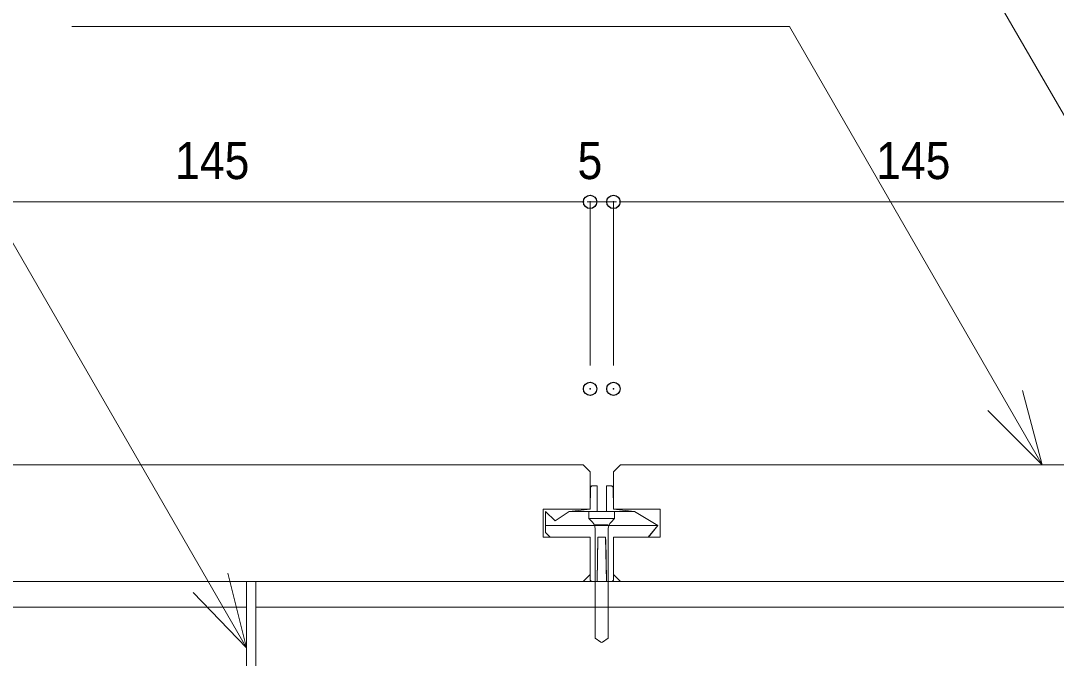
# Model space of a CAD drawing. Units: millimetres, scale not verified. Extents: x -12715 to 12220, y -3398 to 4210.
# Drawn here: x -3221.1 to -2999.5, y 2644.9 to 2781.3 of the extents above; entities that cross this region are included whole.
import ezdxf
from ezdxf.enums import TextEntityAlignment as Align

# ---------------------------------------------------------------- set-up
doc = ezdxf.new("R2010")
doc.units = ezdxf.units.MM
doc.header["$LTSCALE"] = 5.7
doc.header["$PDMODE"] = 32
doc.header["$PDSIZE"] = 2.85
for name, color, linetype, lineweight in [('0-1_デッキ', 7, 'Continuous', 9), ('0-2_文字', 4, 'Continuous', 9), ('0-3_寸法', 7, 'Continuous', 9), ('0-5_根太', 4, 'Continuous', 9), ('0-7_0', 7, 'Continuous', 9), ('0-A_WQCS', 4, 'Continuous', 9)]:
    doc.layers.add(name, color=color, linetype=linetype, lineweight=lineweight)
doc.layers.add('0-8_DEFPOINTS', color=7, linetype='Continuous')
doc.styles.add('Osaka', font='')
doc.styles.get('Osaka').set_extended_font_data('Osaka')

# ---------------------------------------------------------------- blocks, each defined once
blk = doc.blocks.new('シンボル-31')
at = {"layer": '0-1_デッキ'}
for points in [[(2280.2, 120), (2680.2, 120), (2680.2, 440), (2620.2, 500), (-3059.8, 500), (-3119.8, 440), (-3119.8, 120), (-2719.8, 120), (-2719.8, -120), (-3119.8, -120), (-3119.8, -440), (-3059.8, -500), (2620.2, -500), (2680.2, -440), (2680.2, -120), (2280.2, -120)], [(8280.2, 120), (8680.2, 120), (8680.2, 440), (8620.2, 500), (2940.2, 500), (2880.2, 440), (2880.2, 120), (3280.2, 120), (3280.2, -120), (2880.2, -120), (2880.2, -440), (2940.2, -500), (8620.2, -500), (8680.2, -440), (8680.2, -120), (8280.2, -120)]]:
    blk.add_lwpolyline(points, close=True, dxfattribs=at)
blk = doc.blocks.new('_DOT')
at = {"layer": '0-7_0'}
for p, q in [((-20, 0), (-40, 0)), ((-10, 0), (10, 0))]:
    blk.add_line(p, q, dxfattribs=at)
blk = doc.blocks.new('グループ-219-1')
at = {"layer": '0-5_根太'}
for p, q in [((-148038.6, -10347.7), (-137614.2, -10347.7)), ((-137614.2, -11747.7), (-137614.2, -10347.7)), ((-148038.6, -10567.7), (-137614.2, -10567.7))]:
    blk.add_line(p, q, dxfattribs=at)
blk = doc.blocks.new('グループ-220-1')
at = {"layer": '0-5_根太'}
for p, q in [((-137534.2, -10347.7), (-126754.2, -10347.7)), ((-137534.2, -11747.7), (-137534.2, -10347.7)), ((-137534.2, -10567.7), (-126754.2, -10567.7))]:
    blk.add_line(p, q, dxfattribs=at)
blk = doc.blocks.new('グループ-325-1')
at = {"layer": '0-A_WQCS'}
for p, q in [((-96.4, 658.2), (-99.7, 469.1)), ((-40, 670), (-84.4, 670)), ((-40, 670), (-40, 658.4)), ((-40, 658.4), (-40, 469.3)), ((40, 658.4), (40, 670)), ((84.4, 670), (40, 670)), ((40, 469.3), (40, 658.4)), ((99.7, 469.1), (96.4, 658.2)), ((-280, 450), (280, 450)), ((480, 330), (-480, 330)), ((400, 230), (480, 330)), ((-100, 211.1), (-100, -138)), ((-33.7, 210.7), (-39.8, -138.4)), ((39.8, -138.4), (33.7, 210.7)), ((100, -138), (100, 211.1)), ((-88, -150), (-40, -150)), ((-39.8, -138.4), (-40, -150)), ((40, -150), (39.8, -138.4)), ((40, -150), (88, -150))]:
    blk.add_line(p, q, dxfattribs=at)
blk.add_lwpolyline([(-480, 450), (-400, 370), (-280, 450), (-99.7, 470), (-96.4, 658.2), (-84.4, 670), (-40, 670), (-40, 450), (40, 450), (40, 670), (84.4, 670), (96.4, 658.2), (99.7, 470), (280, 450), (480, 330), (397.8, 230), (100, 230), (100, -138), (88, -150), (40, -150), (33.4, 230), (-33.4, 230), (-40, -150), (-88, -150), (-100, -138), (-100, 230), (-440, 230), (-480, 270)], close=True, dxfattribs=at)
for centre, start, end in [((-84.4, 658), 90, 179), ((84.4, 658), 1, 90), ((-88, -138), 180, 270), ((88, -138), 270, 0)]:
    blk.add_arc(centre, 12, start, end, dxfattribs=at)
blk = doc.blocks.new('グループ-326-1')
at = {"layer": '0-A_WQCS'}
for p, q in [((110, 450), (110, 390)), ((110, 390), (-110, 390)), ((-110, 390), (-79.9, 359.8)), ((110, 390), (79.8, 359.8)), ((56.4, 336.4), (-56.4, 336.4)), ((-56.4, 303.3), (-56.4, -634)), ((56.4, 303.3), (56.4, -634)), ((-56.4, -634), (-7.3, -668.4)), ((-7.3, -668.4), (0, -670))]:
    blk.add_line(p, q, dxfattribs=at)
for points in [[(110, 450), (-110, 450), (-110, 390)], [(0, -670), (7.2, -668.4), (56.4, -634)]]:
    blk.add_lwpolyline(points, dxfattribs=at)
for centre, start, end in [((-136.4, 303.3), 0, 45), ((136.4, 303.3), 135, 180)]:
    blk.add_arc(centre, 80, start, end, dxfattribs=at)
blk = doc.blocks.new('グループ-327-1')
at = {"layer": '0-A_WQCS'}
for name in ['グループ-325-1', 'グループ-326-1']:
    blk.add_blockref(name, (0, 0), dxfattribs=at)
blk = doc.blocks.new('WQCS2016断')
at = {"layer": '0-A_WQCS'}
blk.add_blockref('グループ-327-1', (0, 0), dxfattribs=at)

msp = doc.modelspace()

# ---------------------------------------------------------------- linework, layer by layer
at = {"layer": '0-2_文字'}
for p, q in [((-3021.215, 2801.537), (-2948.913, 2676.306)), ((-3056.622, 2780.047), (-3210.164, 2780.047)), ((-3056.622, 2780.047), (-3002.5, 2686.306)), ((-3244.377, 2771.165), (-3172.77, 2647.138))]:
    msp.add_line(p, q, dxfattribs=at)
for points in [[(-3006.754, 2702.181), (-3002.5, 2686.306), (-3014.122, 2697.928)], [(-3176.746, 2663.085), (-3172.77, 2647.138), (-3184.187, 2658.961)]]:
    msp.add_lwpolyline(points, dxfattribs=at)
at = {"layer": '0-3_寸法'}
for p, q in [((-3241.761, 2742.549), (-3101.769, 2742.549)), ((-3101.769, 2742.549), (-3104.272, 2742.549)), ((-3099.265, 2707.549), (-3099.265, 2742.549)), ((-3099.265, 2707.549), (-3099.265, 2742.549)), ((-3099.265, 2742.549), (-3094.265, 2742.549)), ((-3094.265, 2707.549), (-3094.265, 2742.549)), ((-3094.265, 2707.549), (-3094.265, 2742.549)), ((-3091.761, 2742.549), (-2951.769, 2742.549)), ((-3091.761, 2742.549), (-3089.258, 2742.549))]:
    msp.add_line(p, q, dxfattribs=at)
at = {"layer": '0-8_DEFPOINTS'}
for p in [(-3099.265, 2742.549), (-3094.265, 2742.549), (-3099.265, 2702.549), (-3094.265, 2702.549)]:
    msp.add_point(p, dxfattribs=at)

# ---------------------------------------------------------------- block references
at = {"layer": '0-1_デッキ', "xscale": 0.025, "yscale": 0.025}
msp.add_blockref('シンボル-31', (-3166.27, 2673.806), dxfattribs=at)
at = {"layer": '0-3_寸法', "xscale": 0.06259308, "yscale": 0.06259308}
msp.add_blockref('_DOT', (-3099.265, 2742.549), dxfattribs=at)
msp.add_blockref('_DOT', (-3099.265, 2742.549), dxfattribs=at)
at = {"layer": '0-3_寸法', "xscale": 0.06259308, "yscale": 0.06259308, "rotation": 180}
msp.add_blockref('_DOT', (-3094.265, 2742.549), dxfattribs=at)
msp.add_blockref('_DOT', (-3094.265, 2742.549), dxfattribs=at)
at = {"layer": '0-5_根太', "xscale": 0.025, "yscale": 0.025}
for name in ['グループ-219-1', 'グループ-220-1']:
    msp.add_blockref(name, (267.586, 2920), dxfattribs=at)
at = {"layer": '0-A_WQCS', "xscale": 0.025, "yscale": 0.025}
msp.add_blockref('WQCS2016断', (-3096.765, 2665.056), dxfattribs=at)

# ---------------------------------------------------------------- texts
at = {"layer": '0-3_寸法', "style": 'Osaka', "width": 0.9}
for s, p in [('145', (-3188.053, 2745.049)), ('5', (-3101.936, 2745.049)), ('145', (-3038.053, 2745.049))]:
    msp.add_text(s, height=7.918, dxfattribs=at).set_placement(p, align=Align.BOTTOM_LEFT)

doc.saveas('drawing.dxf')
